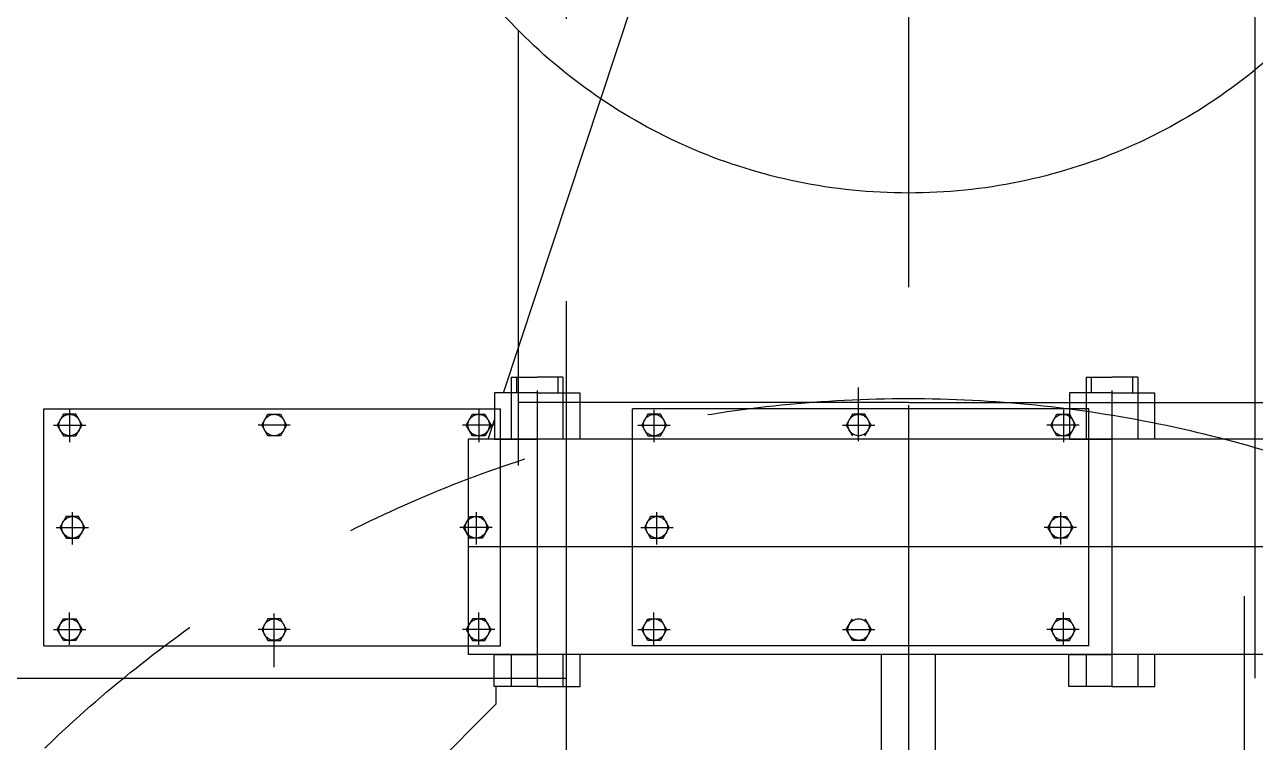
# Model space of a CAD drawing. Header units: millimetres. Extents: x 0 to 14700, y -398 to 10395.
# Drawn here: x 2653 to 3225, y 5918 to 6252 of the extents above; entities that cross this region are included whole.
import ezdxf

# ---------------------------------------------------------------- set-up
doc = ezdxf.new("R2010")
doc.units = ezdxf.units.MM
doc.header["$LTSCALE"] = 350
doc.linetypes.add('G', pattern=[2, 1.25, -0.25, 0.25, -0.25])
doc.linetypes.add('K', pattern=[2.5, 1.25, -0.25, 0.25, -0.25, 0.25, -0.25])
for name, color, linetype in [('01', 7, 'Continuous'), ('02', 1, 'Continuous'), ('05', 142, 'G'), ('07', 6, 'K')]:
    doc.layers.add(name, color=color, linetype=linetype)

# ---------------------------------------------------------------- blocks, each defined once
blk = doc.blocks.new('A$C36681D4F')
at = {"layer": '01', "color": 7, "linetype": 'Continuous', "ltscale": 0.8}
for p, q in [((312, 1351.29), (372.03, 1532.79)), ((304.89, 1329.79), (307.85, 1338.74)), ((308.65, 1206.79), (308.65, 1214.79)), ((308.65, 1206.79), (238.41, 1136.55))]:
    blk.add_line(p, q, dxfattribs=at)
at = {"layer": '01', "ltscale": 0.8}
for p, q in [((315.63, 1358.61), (315.63, 1329.79)), ((315.63, 1358.61), (327.63, 1358.61)), ((339.63, 1358.61), (327.63, 1358.61)), ((339.63, 1358.61), (339.63, 1329.79)), ((582.63, 1358.61), (594.63, 1358.61)), ((582.63, 1358.61), (582.63, 1329.79)), ((606.63, 1358.61), (594.63, 1358.61)), ((606.63, 1358.61), (606.63, 1329.79)), ((307.85, 1351.29), (307.85, 1329.79)), ((327.63, 1351.29), (307.85, 1351.29)), ((327.63, 1351.29), (347.4, 1351.29)), ((347.4, 1351.29), (347.4, 1329.79)), ((594.63, 1351.29), (574.85, 1351.29)), ((574.85, 1351.29), (574.85, 1329.79)), ((594.63, 1351.29), (614.4, 1351.29)), ((614.4, 1351.29), (614.4, 1329.79)), ((983.03, 1329.79), (295.63, 1329.79)), ((295.63, 1329.79), (295.63, 1279.79)), ((307.85, 1329.79), (327.63, 1329.79)), ((347.4, 1329.79), (327.63, 1329.79)), ((574.85, 1329.79), (594.63, 1329.79)), ((614.4, 1329.79), (594.63, 1329.79)), ((1078.53, 1279.79), (295.63, 1279.79)), ((295.63, 1279.79), (295.63, 1229.79)), ((983.03, 1229.79), (295.63, 1229.79)), ((307.64, 1214.79), (307.64, 1229.79)), ((307.64, 1229.79), (327.63, 1229.79)), ((315.63, 1229.79), (315.63, 1214.79)), ((347.62, 1229.79), (327.63, 1229.79)), ((339.63, 1229.79), (339.63, 1214.79)), ((347.62, 1214.79), (347.62, 1229.79)), ((487.65, 1131.6), (487.65, 1229.79)), ((512.65, 1131.6), (512.65, 1229.79)), ((574.64, 1229.79), (594.63, 1229.79)), ((574.64, 1214.79), (574.64, 1229.79)), ((582.63, 1229.79), (582.63, 1214.79)), ((614.62, 1229.79), (594.63, 1229.79)), ((606.63, 1229.79), (606.63, 1214.79)), ((614.62, 1214.79), (614.62, 1229.79)), ((327.63, 1214.79), (307.64, 1214.79)), ((327.63, 1214.79), (347.62, 1214.79)), ((594.63, 1214.79), (574.64, 1214.79)), ((594.63, 1214.79), (614.62, 1214.79))]:
    blk.add_line(p, q, dxfattribs=at)
at = {"layer": '02', "ltscale": 0.8}
for p, q in [((318.03, 1358.61), (318.03, 1351.29)), ((337.23, 1358.61), (337.23, 1351.29)), ((585.03, 1358.61), (585.03, 1351.29)), ((604.23, 1358.61), (604.23, 1351.29))]:
    blk.add_line(p, q, dxfattribs=at)
at = {"layer": '05', "ltscale": 0.8}
for p, q in [((500.15, 1750.28), (500.15, 249.11)), ((327.63, 1352.35), (327.63, 1214.79)), ((594.63, 1352.35), (594.63, 1214.79)), ((327.63, 1279.79), (327.63, 1214.79)), ((594.63, 1279.79), (594.63, 1214.79))]:
    blk.add_line(p, q, dxfattribs=at)
blk = doc.blocks.new('EFSDFF')
at = {"layer": '07', "color": 6, "linetype": 'K'}
blk.add_circle((19187.41, 25190.62), 576.83, dxfattribs=at)
blk = doc.blocks.new('wtrerwer')
at = {"layer": '07', "color": 6, "linetype": 'K', "ltscale": 1.5}
for p, q in [((3773.23, 4855.62), (3773.23, 6745.99)), ((4093.23, 5336.9), (4093.23, 5938.78)), ((3751, 5435.68), (3751, 5637.6)), ((3908.98, 5446.9), (3908.98, 5471.9)), ((3530.48, 5461.9), (3742.57, 5461.9)), ((3530.48, 5351.9), (3530.48, 5461.9)), ((3542.39, 5461.42), (3542.39, 5446.42)), ((3732.57, 5461.42), (3732.57, 5446.42)), ((3742.57, 5351.9), (3742.57, 5461.9)), ((3932.14, 5464.86), (3751, 5464.86)), ((4015.98, 5461.9), (3803.89, 5461.9)), ((3803.89, 5351.9), (3803.89, 5461.9)), ((3813.89, 5461.42), (3813.89, 5446.42)), ((3932.14, 5464.86), (4113.29, 5464.86)), ((4004.07, 5461.42), (4004.07, 5446.42)), ((4015.98, 5351.9), (4015.98, 5461.9)), ((3534.98, 5454.4), (3549.98, 5454.4)), ((3539.59, 5459.4), (3536.71, 5454.4)), ((3536.71, 5454.4), (3539.59, 5449.4)), ((3545.37, 5459.4), (3539.59, 5459.4)), ((3548.25, 5454.4), (3545.37, 5459.4)), ((3545.37, 5449.4), (3548.25, 5454.4)), ((3644.98, 5454.4), (3629.98, 5454.4)), ((3631.71, 5454.4), (3634.59, 5459.4)), ((3634.59, 5449.4), (3631.71, 5454.4)), ((3634.59, 5459.4), (3640.37, 5459.4)), ((3640.37, 5459.4), (3643.25, 5454.4)), ((3643.25, 5454.4), (3640.37, 5449.4)), ((3739.98, 5454.4), (3724.98, 5454.4)), ((3726.7, 5454.4), (3729.59, 5459.4)), ((3729.59, 5449.4), (3726.7, 5454.4)), ((3729.59, 5459.4), (3735.37, 5459.4)), ((3735.37, 5459.4), (3738.25, 5454.4)), ((3738.25, 5454.4), (3735.37, 5449.4)), ((3806.48, 5454.4), (3821.48, 5454.4)), ((3811.09, 5459.4), (3808.2, 5454.4)), ((3808.2, 5454.4), (3811.09, 5449.4)), ((3816.86, 5459.4), (3811.09, 5459.4)), ((3819.75, 5454.4), (3816.86, 5459.4)), ((3816.86, 5449.4), (3819.75, 5454.4)), ((3901.48, 5454.4), (3916.48, 5454.4)), ((3906.09, 5459.4), (3903.2, 5454.4)), ((3903.2, 5454.4), (3906.09, 5449.4)), ((3911.86, 5459.4), (3906.09, 5459.4)), ((3914.75, 5454.4), (3911.86, 5459.4)), ((3911.86, 5449.4), (3914.75, 5454.4)), ((4011.47, 5454.4), (3996.47, 5454.4)), ((3998.2, 5454.4), (4001.09, 5459.4)), ((4001.09, 5449.4), (3998.2, 5454.4)), ((4001.09, 5459.4), (4006.86, 5459.4)), ((4006.86, 5459.4), (4009.75, 5454.4)), ((4009.75, 5454.4), (4006.86, 5449.4)), ((3539.59, 5449.4), (3545.37, 5449.4)), ((3640.37, 5449.4), (3634.59, 5449.4)), ((3735.37, 5449.4), (3729.59, 5449.4)), ((3811.09, 5449.4), (3816.86, 5449.4)), ((4006.86, 5449.4), (4001.09, 5449.4)), ((3540.86, 5411.89), (3537.98, 5406.89)), ((3546.64, 5411.89), (3540.86, 5411.89)), ((3543.66, 5413.91), (3543.66, 5398.91)), ((3549.52, 5406.89), (3546.64, 5411.89)), ((3725.44, 5406.89), (3728.32, 5411.89)), ((3728.32, 5411.89), (3734.1, 5411.89)), ((3731.3, 5413.91), (3731.3, 5398.91)), ((3734.1, 5411.89), (3736.98, 5406.89)), ((3812.36, 5411.89), (3809.47, 5406.89)), ((3818.13, 5411.89), (3812.36, 5411.89)), ((3815.15, 5413.91), (3815.15, 5398.91)), ((3821.02, 5406.89), (3818.13, 5411.89)), ((3996.93, 5406.89), (3999.82, 5411.89)), ((3999.82, 5411.89), (4005.59, 5411.89)), ((4002.8, 5413.91), (4002.8, 5398.91)), ((4005.59, 5411.89), (4008.48, 5406.89)), ((3536.25, 5406.89), (3551.25, 5406.89)), ((3537.98, 5406.89), (3540.86, 5401.89)), ((3546.64, 5401.89), (3549.52, 5406.89)), ((3738.71, 5406.89), (3723.71, 5406.89)), ((3728.32, 5401.89), (3725.44, 5406.89)), ((3736.98, 5406.89), (3734.1, 5401.89)), ((3807.75, 5406.89), (3822.75, 5406.89)), ((3809.47, 5406.89), (3812.36, 5401.89)), ((3818.13, 5401.89), (3821.02, 5406.89)), ((4010.21, 5406.89), (3995.21, 5406.89)), ((3999.82, 5401.89), (3996.93, 5406.89)), ((4008.48, 5406.89), (4005.59, 5401.89)), ((3540.86, 5401.89), (3546.64, 5401.89)), ((3734.1, 5401.89), (3728.32, 5401.89)), ((3812.36, 5401.89), (3818.13, 5401.89)), ((4005.59, 5401.89), (3999.82, 5401.89)), ((4088.23, 5226.85), (4088.23, 5374.97)), ((3536.71, 5359.39), (3539.59, 5364.39)), ((3539.59, 5364.39), (3545.37, 5364.39)), ((3542.39, 5352.37), (3542.39, 5367.37)), ((3545.37, 5364.39), (3548.25, 5359.39)), ((3634.59, 5364.39), (3631.71, 5359.39)), ((3640.37, 5364.39), (3634.59, 5364.39)), ((3637.48, 5341.9), (3637.48, 5366.9)), ((3643.25, 5359.39), (3640.37, 5364.39)), ((3729.59, 5364.39), (3726.7, 5359.39)), ((3735.37, 5364.39), (3729.59, 5364.39)), ((3732.57, 5352.37), (3732.57, 5367.37)), ((3738.25, 5359.39), (3735.37, 5364.39)), ((3808.2, 5359.39), (3811.09, 5364.39)), ((3811.09, 5364.39), (3816.86, 5364.39)), ((3813.89, 5352.37), (3813.89, 5367.37)), ((3816.86, 5364.39), (3819.75, 5359.39)), ((3903.2, 5359.39), (3906.09, 5364.39)), ((3911.86, 5364.39), (3914.75, 5359.39)), ((4001.09, 5364.39), (3998.2, 5359.39)), ((4006.86, 5364.39), (4001.09, 5364.39)), ((4004.07, 5352.37), (4004.07, 5367.37)), ((4009.75, 5359.39), (4006.86, 5364.39)), ((3534.98, 5359.39), (3549.98, 5359.39)), ((3539.59, 5354.39), (3536.71, 5359.39)), ((3548.25, 5359.39), (3545.37, 5354.39)), ((3644.98, 5359.39), (3629.98, 5359.39)), ((3631.71, 5359.39), (3634.59, 5354.39)), ((3640.37, 5354.39), (3643.25, 5359.39)), ((3739.98, 5359.39), (3724.98, 5359.39)), ((3726.7, 5359.39), (3729.59, 5354.39)), ((3735.37, 5354.39), (3738.25, 5359.39)), ((3806.48, 5359.39), (3821.48, 5359.39)), ((3811.09, 5354.39), (3808.2, 5359.39)), ((3819.75, 5359.39), (3816.86, 5354.39)), ((3901.48, 5359.39), (3916.48, 5359.39)), ((3906.09, 5354.39), (3903.2, 5359.39)), ((3914.75, 5359.39), (3911.86, 5354.39)), ((4011.47, 5359.39), (3996.47, 5359.39)), ((3998.2, 5359.39), (4001.09, 5354.39)), ((4006.86, 5354.39), (4009.75, 5359.39)), ((3530.48, 5351.9), (3742.57, 5351.9)), ((3545.37, 5354.39), (3539.59, 5354.39)), ((3634.59, 5354.39), (3640.37, 5354.39)), ((3729.59, 5354.39), (3735.37, 5354.39)), ((4015.98, 5351.9), (3803.89, 5351.9)), ((3816.86, 5354.39), (3811.09, 5354.39)), ((3911.86, 5354.39), (3906.09, 5354.39)), ((4001.09, 5354.39), (4006.86, 5354.39)), ((3423.23, 5336.9), (3773.23, 5336.9))]:
    blk.add_line(p, q, dxfattribs=at)
for centre, radius in [((3932.14, 5817.39), 255.22), ((3542.48, 5454.4), 5), ((3637.48, 5454.4), 5), ((3732.48, 5454.4), 5), ((3813.98, 5454.4), 5), ((3908.98, 5454.4), 5), ((4003.97, 5454.4), 5), ((3543.75, 5406.89), 5), ((3731.21, 5406.89), 5), ((3815.25, 5406.89), 5), ((4002.71, 5406.89), 5), ((3542.48, 5359.39), 5), ((3637.48, 5359.39), 5), ((3732.48, 5359.39), 5), ((3813.98, 5359.39), 5), ((3908.98, 5359.39), 5), ((4003.97, 5359.39), 5)]:
    blk.add_circle(centre, radius, dxfattribs=at)

msp = doc.modelspace()

# ---------------------------------------------------------------- linework, layer by layer
at = {"layer": '05'}
msp.add_line((3063.47, 6774.98), (3063.47, 3958.11), dxfattribs=at)

# ---------------------------------------------------------------- block references
at = {"layer": '01'}
for name, p in [('A$C36681D4F', (2563.32, 4729.51)), ('wtrerwer', (-868.68, 611.41))]:
    msp.add_blockref(name, p, dxfattribs=at)
at = {"layer": '01', "color": 7, "linetype": 'Continuous'}
msp.add_blockref('EFSDFF', (-16123.95, -19689.31), dxfattribs=at)

doc.saveas('drawing.dxf')
